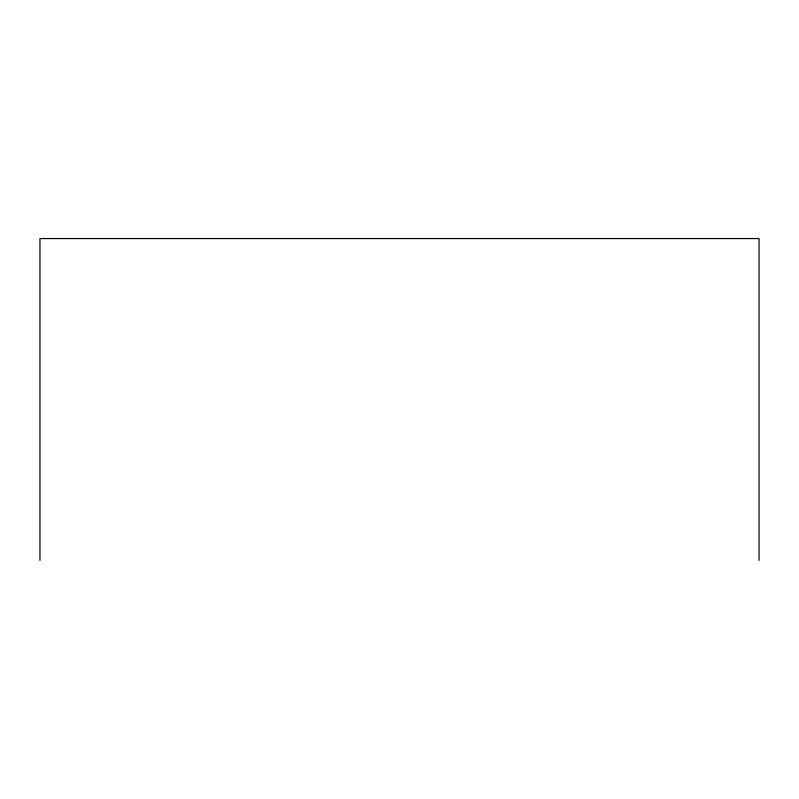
<?xml version="1.0" encoding="UTF-8"?>
<svg xmlns="http://www.w3.org/2000/svg" width="799" height="799" viewBox="0 0 799 799"><rect width="100%" height="100%" fill="white"/><g stroke="black" fill="none" stroke-linecap="round" stroke-linejoin="round"><path stroke-width="1.2" d="M759.05 560.439L759.05 238.561L39.95 238.561L39.95 560.439"/></g></svg>
